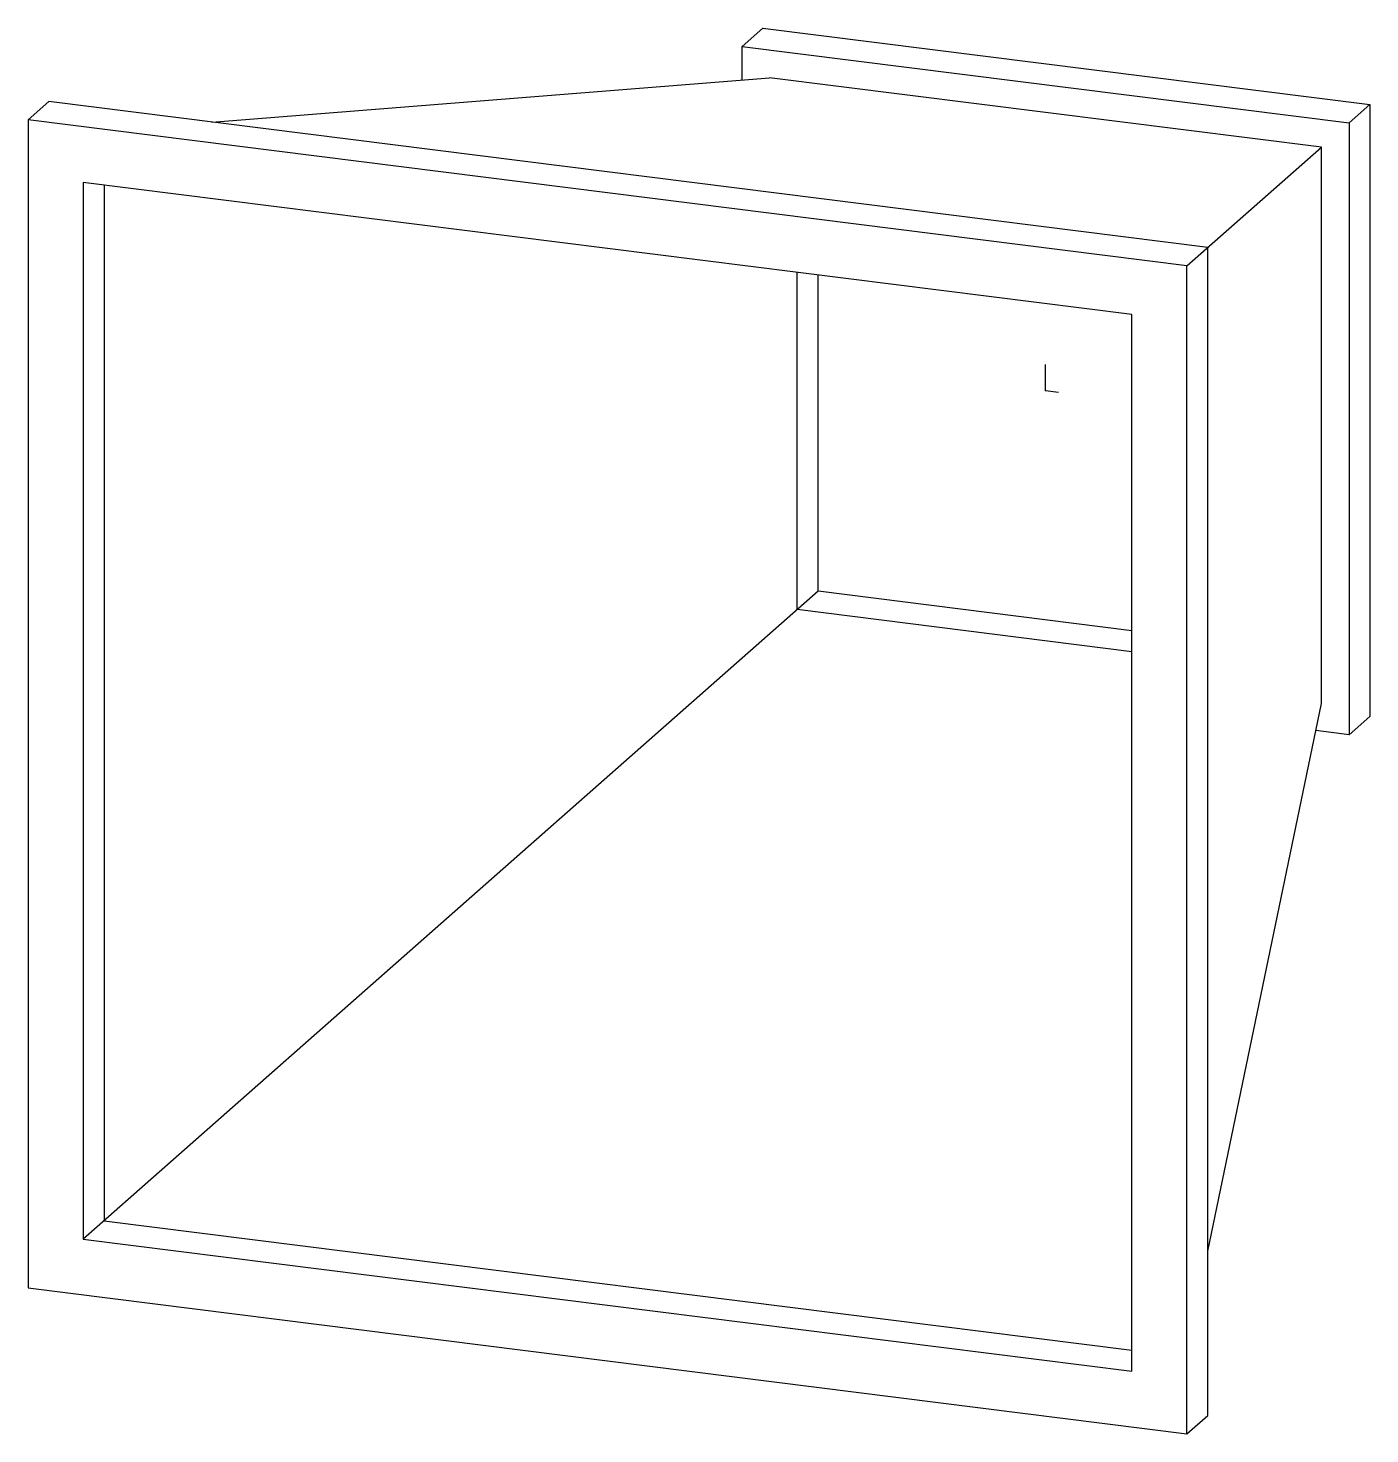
# Paper-space layout '_Dimetric' of a CAD drawing. Header units: inches. Extents: x -17.2 to 5.5, y -17.7 to 6.1.
import ezdxf

# ---------------------------------------------------------------- set-up
doc = ezdxf.new("R2010")
doc.units = ezdxf.units.IN
doc.header["$MEASUREMENT"] = 0
doc.header["$PDSIZE"] = -1

psp = doc.layouts.new('_Dimetric')

# ---------------------------------------------------------------- linework, layer by layer
at = {"color": 7, "linetype": 'Continuous', "lineweight": 25}
for p, q in [((-4.791, 6.145), (-5.145, 5.834)), ((-4.791, 6.145), (5.498, 4.849)), ((-5.145, 5.266), (-5.145, 5.834)), ((-5.145, 5.834), (5.145, 4.537)), ((-14.13, 4.553), (-4.677, 5.303)), ((4.677, 4.125), (-4.677, 5.303)), ((-17.246, 4.589), (-16.893, 4.901)), ((2.751, 2.426), (-16.893, 4.901)), ((5.498, 4.849), (5.145, 4.537)), ((5.498, 4.849), (5.498, -5.522)), ((-17.246, 4.589), (-17.246, -15.21)), ((2.397, 2.114), (-17.246, 4.589)), ((5.145, 4.537), (5.145, -5.834)), ((2.397, 2.114), (4.677, 4.125)), ((4.677, -5.303), (4.677, 4.125)), ((-16.311, 3.528), (-16.311, -14.385)), ((1.462, 1.289), (-16.311, 3.528)), ((-15.958, 3.484), (-15.958, -14.073)), ((2.751, -17.373), (2.751, 2.426)), ((-4.209, -3.712), (-4.209, 2.004)), ((-3.856, -3.401), (-3.856, 1.959)), ((2.397, -17.685), (2.397, 2.114)), ((1.462, -16.624), (1.462, 1.289)), ((-3.856, -3.401), (-16.311, -14.385)), ((1.462, -4.07), (-3.856, -3.401)), ((1.462, -4.427), (-4.209, -3.712)), ((2.751, -14.588), (4.677, -5.303)), ((5.498, -5.522), (5.145, -5.834)), ((5.145, -5.834), (4.582, -5.763)), ((-15.958, -14.073), (1.462, -16.268)), ((-16.311, -14.385), (1.462, -16.624)), ((-17.246, -15.21), (2.397, -17.685)), ((2.397, -17.685), (2.751, -17.373))]:
    psp.add_line(p, q, dxfattribs=at)
at = {"color": 7, "linetype": 'Continuous'}
for q in [(0, 0.443), (0.22, -0.028)]:
    psp.add_line((0, 0), q, dxfattribs=at)
psp.add_point((0, 0), dxfattribs=at)

doc.saveas('drawing.dxf')
